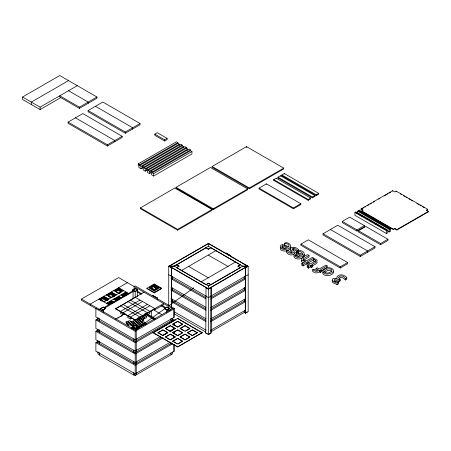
<?xml version="1.0" encoding="UTF-8"?>
<svg xmlns="http://www.w3.org/2000/svg" width="451" height="451" viewBox="0 0 451 451"><rect width="100%" height="100%" fill="white"/><g stroke="black" fill="none" stroke-linecap="round" stroke-linejoin="round"><path stroke-width="0.68" d="M177.897 142.589L139.641 164.677L139.641 165.483L177.897 143.401L177.897 142.589L176.493 141.777L138.237 163.865L138.237 165.483L138.936 165.889L138.936 167.513L141.045 168.73L142.866 167.676M141.045 168.73L141.045 166.295L179.301 144.207L179.301 145.425M182.108 145.019L143.852 167.107L143.852 167.919L182.108 145.831L182.108 145.019L180.704 144.207L142.448 166.295L142.448 167.919L143.153 168.324L143.153 169.942L145.256 171.16L147.077 170.106M145.256 171.16L145.256 168.73L183.512 146.643L183.512 147.855M186.319 147.449L148.063 169.537L148.063 170.348L186.319 148.261L186.319 147.449L184.916 146.643L146.66 168.73L146.66 170.348L147.364 170.754L147.364 172.378L149.467 173.59L151.288 172.541M149.467 173.59L149.467 171.16L187.723 149.072L187.723 150.29M190.531 149.884L189.127 149.072L150.871 171.16L150.871 172.778L151.575 173.184L151.575 174.808L153.678 176.025L191.934 153.938L191.934 151.502L190.531 150.696L152.275 172.778L152.275 171.972L190.531 149.884L190.531 150.696M153.678 176.025L153.678 173.59L191.934 151.502M245.305 313.101L245.305 267.708L248.174 266.287L248.174 311.68L245.305 313.101L247.272 311.962M245.513 313.219L245.513 267.826M290.794 248.191L290.816 247.024M317.301 262.369L315.999 263.807L312.363 265.904M293.776 255.807C293.967 260.949 305.806 259.364 304.126 254.336M301.364 260.396L301.431 261.557L302.931 262.555M290.596 249.86L290.444 250.931L291.977 252.509M280.449 247.436C278.876 250.767 284.874 251.63 287.078 250.711M323.299 271.699C321.867 273.069 323.452 274.885 324.945 275.268A4.313 2.492 0 0 0 327.691 275.708C329.963 275.476 333.526 274.473 333.622 271.733M332.725 280.618L332.24 281.418L332.776 282.647L337.139 284.604L338.588 283.769L338.504 282.1L335.138 281.187L334.208 280.285L334.264 279.806L335.657 279L337.624 279.135L339.028 279.812L340.161 279.158L340.161 280.781L339.028 281.435L336.632 280.561L334.264 281.43M303.179 260.165L303.179 259.088L303.715 258.553L309.003 255.441L309.003 257.059L303.715 260.171M290.433 248.766L288.054 250.356M294.052 253.975C291.78 255.937 288.02 254.759 286.453 252.453L286.453 250.829C288.392 248.569 289.722 254.398 292.321 251.878L291.977 250.886L290.444 249.313L290.596 248.236C292.998 246.201 296.972 247.385 298.534 249.927L298.534 251.545C296.42 254.003 295.63 248.05 292.744 250.017M282.743 245.682L281.649 246.821L282.512 248.005L284.643 248.535L286.797 248.022L282.743 245.682L282.743 247.306L281.971 247.892M296.397 253.563L295.298 254.702L296.16 255.88L298.291 256.416L300.445 255.903L296.397 253.563L296.397 255.187L295.619 255.773M164.773 308.749L135.187 330.07L172.395 308.591M168.759 305.874L193.789 287.834M324.94 272.173C326.761 270.634 329.912 269.433 331.818 271.485M60.834 97.613L40.1 109.582L22.55 99.451L22.55 97.021L59.752 75.542L96.959 97.021L96.959 98.233L79.41 108.37L59.752 97.021L59.752 95.804L79.41 107.152L96.959 97.021M68.529 80.605L31.322 102.084L31.322 104.519M22.55 97.021L40.1 107.152L77.301 85.673M68.09 122.097L82.832 113.584L122.136 136.281L122.136 137.499L107.4 146.006L68.09 123.309L68.09 122.097L107.4 144.788L122.136 136.281M88.097 110.546L102.834 102.033L140.041 123.512L140.041 124.73L125.299 133.242L88.097 111.763L88.097 110.546L125.299 132.025L140.041 123.512M154.823 134.127L157.275 132.712L167.107 138.384L167.107 139.601L164.649 141.016L154.823 135.345L154.823 134.127L164.649 139.804L167.107 138.384M140.43 207.888L174.825 188.028L212.032 209.506L212.032 210.318L177.632 230.173L140.43 208.695L140.43 207.888L177.632 229.367L212.032 209.506M176.053 187.317L210.448 167.462L247.655 188.941L247.655 189.753L213.255 209.608L176.053 188.129L176.053 187.317L213.255 208.796L247.655 188.941M212.117 166.498L246.511 146.643L283.718 168.122L283.718 168.928L249.318 188.789L212.117 167.31L212.117 166.498L249.318 187.977L283.718 168.122M259.054 188.123L266.423 183.867L300.817 203.728L300.817 204.54L293.449 208.796L259.054 188.935L259.054 188.123L293.449 207.984L300.817 203.728M273.791 179.616L276.249 178.196L310.643 198.057L310.643 198.863L308.191 200.283L273.791 180.423L273.791 179.616L308.191 199.472L310.643 198.057M278.002 177.181L280.46 175.766L314.854 195.621L314.854 196.433L312.402 197.854L278.002 177.993L278.002 177.181L312.402 197.042L314.854 195.621M281.864 174.954L284.322 173.534L318.716 193.394L318.716 194.206L316.258 195.621L281.864 175.766L281.864 174.954L316.258 194.809L318.716 193.394M96.931 307.982L95.883 308.591L95.883 317.098L135.187 339.795L174.498 317.098L174.498 308.591L135.187 331.282L81.439 300.287L81.439 299.069L118.641 277.59L133.97 286.441M127.419 282.659L90.217 304.137L90.217 305.35M98.989 299.475L103.905 296.64L108.815 299.475L106.633 300.738M106.357 295.219L111.273 292.383L116.189 295.219M113.731 290.963L118.641 288.127L123.557 290.963M103.905 297.418L100.336 299.475L103.905 301.533L107.468 299.475L103.905 297.418L103.905 298.229L100.336 300.287M118.641 288.905L115.078 290.963L118.641 293.02L122.21 290.963L118.641 288.905L118.641 289.717L115.676 291.431M108.302 295.687L111.273 293.973L114.244 295.687M103.386 298.737L103.933 298.421L105.01 299.041L104.463 299.357L103.386 298.737L103.403 299.205L103.933 298.827L105.01 299.447L104.463 299.763L104.463 299.357M108.071 296.036L108.685 295.681L109.565 296.595M110.743 294.943L111.307 294.17L112.378 294.791L112.378 295.191L111.307 294.571L111.307 294.17M118.128 290.23L118.675 289.914L119.752 290.534L119.205 290.85L118.128 290.23L118.139 290.698L118.675 290.32L119.752 290.94L119.205 291.256L119.205 290.85M108.95 296.544L109.565 296.189M112.378 294.791L111.831 295.101L110.76 294.48M107.124 300.287L106.098 299.695L105.568 300L106.599 300.591M112.942 295.743L113.466 295.439L114.492 296.031M120.31 291.487L120.834 291.183L120.31 291.893L120.31 291.487L121.336 292.079M105.568 300.405L106.098 299.695M112.942 296.149L113.466 295.439M103.905 301.905L123.557 290.557M112.913 297.113L114.548 296.166M119.188 293.488L120.829 292.541M168.736 305.417L168.736 266.287L208.452 243.36L248.174 266.287M134.139 289.773L134.139 286.503L135.187 285.895L174.498 308.591M106.357 303.326L126.015 291.977L126.015 293.973L123.044 295.687M106.357 303.732L111.273 300.896L114.002 302.469M113.731 299.475L118.641 296.64L120.829 297.897M121.099 295.219L126.015 292.383L128.744 293.962M120.428 298.444L118.641 297.418L115.078 299.475L116.86 300.507M98.453 309.533L99.389 308.997L100.094 309.403L101.498 308.591M133.784 289.136L135.187 288.324L136.591 289.136M132.735 289.914L135.187 288.493L137.645 289.914L135.187 291.566L132.735 289.914L135.187 291.335L137.645 289.914M100.838 308.377L103.296 310.034L100.838 308.377L103.296 306.962L105.754 308.377L101.498 311.021M179.019 266.079L176.561 267.736L179.019 266.315L176.561 264.664L174.103 266.315M108.302 304.2L111.273 302.486L112.462 303.168M115.078 300.287L118.641 298.229L119.831 298.912M132.735 290.151L134.697 289.018M168.736 266.287L171.6 267.708L171.6 307.531M174.661 265.943L206.039 247.825M100.838 308.614L103.296 307.199L105.754 308.614M111.307 302.677L110.76 303.399L111.307 302.677L112.378 303.298M118.128 298.737L118.675 298.421L118.083 299.165L118.128 298.737L119.205 299.357M122.813 296.036L123.427 295.681L124.307 296.189M126.049 294.17L125.485 294.943L126.049 294.17L127.12 294.791M104.215 307.424L133.18 290.703M104.316 308.18L133.282 291.453M208.452 249.031L210.91 247.616L208.452 249.268L206 247.616L208.452 249.268M103.296 309.798L105.754 308.377M146.896 288.228L154.27 283.972L161.638 288.228L161.638 288.634L154.27 292.891L146.896 288.634L146.896 288.228L154.27 292.485L161.638 288.228M152.568 285.359L154.27 284.378L154.27 283.972M149.354 287.417L154.27 284.581L159.18 287.417L159.18 288.228L154.27 291.064L149.354 288.228L149.354 287.417L154.27 290.258L159.18 287.417M154.27 285.359L150.702 287.417L154.27 289.474L157.833 287.417L154.27 285.359L154.27 286.171L151.299 287.885M160.026 336.801L135.187 351.143L95.883 328.446L95.883 319.939L98.155 318.626M154.845 308.828L135.187 320.176L115.535 308.828L143.965 292.175M171.6 276.221L168.736 274.8M181.246 270.651L216.057 250.553M153.752 286.684L154.298 286.368L155.375 286.988L155.375 287.394L154.298 286.774L153.752 287.09L153.752 286.684L154.828 287.304L155.375 286.988M115.535 308.828L135.187 297.48L135.187 291.335M155.933 287.941L156.463 287.637L155.933 288.347L155.933 287.941L156.959 288.533M140.103 300.078L120.451 311.427L120.451 313.315L122.903 314.736L124.69 313.704M152.5 295.45L157.608 298.128L157.608 299.526M226.002 253.017L230.873 255.83L225.945 253.022M142.561 301.499L122.903 312.847L122.903 314.736M115.467 319.167L125.186 313.552M117.897 318.169L119.109 317.465M120.327 316.765L122.148 315.711M170.393 342.162L135.187 362.491L95.883 339.795L95.883 331.288L98.155 329.974M157.608 298.128L152.534 295.433M147.471 304.335L127.819 315.683L127.819 317.572L130.277 318.992L132.064 317.961M149.929 305.755L130.277 317.098L130.277 318.992M174.498 344.598L174.498 351.143L135.187 373.84L95.883 351.143L95.883 342.63L98.155 341.322M115.535 308.591L135.187 319.939L163.617 303.523L163.617 304.741L154.845 309.803L153.65 309.115M200.853 282.027L235.715 261.901M138.316 317.961L140.103 318.992L142.561 317.572L142.561 315.683L122.903 304.335M145.684 313.704L147.471 314.736L149.929 313.315L149.929 311.427L130.277 300.078M164.671 308.354L167.129 306.934L169.587 308.591L167.129 310.006L164.671 308.591L168.883 311.021L170.286 310.209M237.936 266.056L240.394 264.636L237.936 266.056L240.394 267.708L237.936 266.287M132.774 326.817L135.232 325.402L137.69 326.817L135.232 328.475L132.774 326.817L135.232 328.238L137.69 326.817M208.993 283.623L210.955 284.756L208.497 283.098L206.045 284.756L208.007 283.623M164.671 308.591L167.129 307.17L169.091 308.304M132.774 327.054L135.232 325.639L137.69 327.054M167.129 309.769L169.587 308.354M208.452 288.984L208.452 285.911L242.852 266.056L247.762 266.056L208.452 288.984L169.148 266.056L174.058 266.056L208.497 285.94L210.955 284.519M208.452 334.377L210.91 332.956L211.119 287.687L211.119 333.075L208.452 334.614L205.791 333.075L206 287.569M210.871 284.756L230.782 273.255M231.989 272.562L240.439 267.685M284.446 243.422L285.849 242.61C291.842 243.004 292.428 248.71 286.075 249.313C282.625 250.762 277.038 246.269 282.478 244.391L287.783 247.452C293.392 242.48 276.519 242.367 288.882 246.742M170.991 308.997L170.286 309.403L168.883 308.591L166.774 309.803L166.774 312.611M247.762 266.056L208.452 288.747L169.148 266.056M205.791 287.687L208.452 289.221L211.119 287.687M206 296.076L208.452 297.733L210.91 296.076M354.92 212.472L355.625 212.066L387.212 230.303L387.212 230.709L387.911 230.303L387.911 232.733L386.507 233.545L354.92 215.307L354.92 212.472L386.507 230.709L387.212 230.303M358.432 210.448L390.019 228.68L390.019 229.085L358.432 210.848L358.432 210.448L359.131 210.042L390.718 228.279L390.718 231.115L389.314 231.927L387.494 230.873M362.643 210.245L361.065 209.332L361.065 208.926L392.652 190.688L394.755 191.906L396.158 191.094L427.745 209.332L427.745 209.738L426.342 210.549M357.728 213.081L357.728 211.254L358.432 210.848M361.065 209.332L363.495 207.928M364.707 207.229L365.924 206.524M367.745 205.476L368.957 204.771M370.175 204.072L371.387 203.367M373.214 202.319L374.426 201.614M378.677 199.162L379.894 198.457M384.145 196.005L387.792 193.902M389.004 193.197L390.831 192.149M210.73 296.183L245.491 276.113M300.93 244.098L308.298 239.842L347.608 262.538L347.608 263.756L340.24 268.007L300.93 245.316L300.93 244.098L340.24 266.795L347.608 262.538M248.174 274.8L245.305 276.221M342.286 221.39L349.655 217.134L364.397 225.641L364.397 226.859L357.029 231.115L342.286 222.602L342.286 221.39L357.029 229.897L364.397 225.641M135.187 341.418L172.395 319.939M210.893 297.711L245.66 277.636M427.745 209.332L426.342 210.143L428.45 211.356L428.45 211.761L396.863 229.999L394.755 228.781L393.351 229.593L361.764 211.356L361.764 210.95L363.168 210.143L361.065 208.926M323.04 233.765L337.782 225.252L374.984 246.731L374.984 247.949L360.248 256.461L323.04 234.977L323.04 233.765L360.248 255.243L374.984 246.731M95.883 319.939L135.187 342.63L174.498 319.939L172.107 318.558M210.73 299.019L245.491 278.949M153.086 332.635L177.655 318.451L202.223 332.635L177.655 347.056L153.086 332.635L177.655 346.819L202.223 332.635M153.086 332.872L168.071 324.224M169.266 323.53L175.862 319.725M286.453 250.829C288.003 253.236 292.519 254.573 294.345 251.844L293.855 250.655L292.434 249.262L292.4 248.664C295.225 245.981 296.454 252.38 298.534 249.927M298.094 251.303L299.498 250.491C305.49 250.886 306.077 256.591 299.723 257.194C296.273 258.643 290.686 254.144 296.127 252.272L301.431 255.334C304.966 253.507 300.298 251.06 298.167 251.342C296.944 254.302 302.029 252.475 302.739 254.995M158.002 332.635L162.918 329.799L167.828 332.635L162.918 335.707L158.002 332.635L162.918 335.471L167.828 332.635M169.739 331.135L165.37 328.379L170.286 325.543L175.202 328.379L170.833 331.135M172.744 324.122L177.655 321.287L182.57 324.122L177.655 321.524L172.744 324.122L177.655 326.964L182.57 324.122M158.002 332.872L162.918 330.036L167.828 332.872M165.37 328.616L170.286 325.78L175.202 328.616M162.467 335.392L167.344 332.579M169.785 331.169L174.498 328.446M210.73 307.531L245.491 287.462M165.37 328.379L170.286 331.214L175.202 328.379M172.744 324.359L177.655 327.2L182.024 324.675M135.187 352.767L161.413 337.624M210.893 309.053L245.66 288.984M95.883 331.288L135.187 353.979L163.076 337.878M210.73 310.367L245.491 290.297M165.37 337.128L170.286 334.056L175.202 336.891L170.286 339.964L166.464 337.76M180.389 334.135L177.655 335.707L172.744 332.635L177.655 329.799L182.57 332.635L181.477 333.503M183.935 330.825L180.112 328.379L185.028 325.543L189.939 328.616M165.917 336.812L170.286 334.292L175.202 337.128M172.744 332.872L177.655 330.036L182.57 332.872M180.112 328.616L185.028 325.78L189.397 328.3M358.472 230.732L365.846 226.481L387.956 239.244L387.956 240.462L380.588 244.713L358.472 231.949L358.472 230.732L380.588 243.501L387.956 239.244M307.216 263.553L303.066 265.943L301.781 265.199L301.781 263.581L305.637 261.354C297.395 260.836 302.728 256.433 307.712 254.697L309.003 255.441M165.37 336.891L170.286 339.727L175.202 336.891M172.744 332.635L177.655 335.471L182.57 332.635M180.112 328.379L185.028 331.214L189.939 328.379M185.575 331.135L189.397 328.931M301.781 263.581L303.066 264.325L313.727 258.169L313.727 259.787L308.399 262.865M308.213 265.442L307.03 264.76L307.03 263.136L308.095 262.521L310.468 263.891L314.984 261.259L315.396 260.402C313.541 257.871 312.278 261.45 314.809 261.546M313.456 259.426L314.612 258.756L316.258 259.455L317.301 260.751L315.999 262.183L311.754 264.63L312.628 265.137L312.628 266.755L311.556 267.375L310.688 266.868L308.49 268.142L307.199 267.398L307.199 265.774L309.397 264.506L307.03 263.136M210.73 318.88L245.491 298.81M177.113 343.904L172.744 341.148L177.655 338.306L182.57 341.148L178.201 343.904M189.397 337.444L185.028 339.964L180.112 336.891L185.028 334.056L189.939 337.128M187.486 332.635L192.397 329.799L197.312 332.635L192.397 335.707L187.486 332.635L192.397 335.471L197.312 332.635M172.744 341.384L177.655 338.543L182.57 341.384M180.112 337.128L185.028 334.292L189.397 336.812M187.486 332.872L192.397 330.036L197.312 332.872M135.187 364.109L171.78 342.985M210.893 320.402L245.66 300.332M95.883 342.63L135.187 365.327L172.226 343.944M210.73 321.715L245.491 301.646M307.199 265.774L308.49 266.518L310.688 265.25L311.556 265.752L312.628 265.137M172.744 341.148L177.655 343.983L182.57 341.148M180.112 336.891L185.028 339.727L189.939 336.891M321.151 270.989L327.138 267.533L327.138 265.91L320.554 269.709L321.422 270.217L321.422 271.835L320.357 272.455L319.483 271.947L317.154 272.861A2.943 1.703 0 0 1 315.114 272.77L312.639 271.406L312.639 269.788C314.324 268.08 316.264 271.891 318.237 269.608L316.106 268.379L316.106 269.997M316.106 268.379L317.177 267.759L319.263 268.965L325.847 265.165L327.138 265.91M205.791 333.075L207.471 333.808M210.73 330.228L245.491 310.158M99.389 352.688L99.389 355.196L133.784 375.052L134.488 374.651M133.784 374.651L135.187 375.457L172.395 353.979L172.395 351.876M211.068 331.654L245.66 311.68M390.019 228.68L390.718 228.279M357.728 211.254L389.314 229.491L390.019 229.085M321.422 270.217L320.357 270.831L319.483 270.329L317.154 271.243A2.943 1.703 0 0 1 315.114 271.152L312.639 269.788M361.764 210.95L393.351 229.187L394.755 228.381L396.863 229.593L428.45 211.356M339.27 278.143C342.89 275.149 344.609 281.604 346.791 279.361L346.791 277.737C344.852 274.552 338.611 273.469 336.807 277.162C339.096 279.823 331.756 276.598 332.274 280.24L333.847 281.807L335.499 282.535L337.139 282.986L338.504 282.1M340.161 279.158L338.408 277.726L338.521 277.145L340.336 276.074L341.993 275.967L343.527 276.497L345.342 278.571L346.791 277.737M133.282 323.981L133.282 325.194L131.348 325.842L130.232 324.72L128.298 325.368L126.06 323.136L126.06 321.918L129.933 320.627L135.142 325.842M142.183 316.546L145.408 315.469M136.85 321.027L136.85 319.81L140.075 318.739M143.3 318.88L146.524 317.803L146.524 316.585L140.718 318.519L142.95 320.757L142.95 321.969L141.665 322.403M126.06 321.918L128.298 324.151L143.768 318.992L143.768 320.21L142.482 320.638M127.994 321.275L131.348 324.624L142.95 320.757M132.464 326.958L132.464 325.74L144.072 321.873L146.304 324.106M131.647 328.717L131.647 327.499L133.581 326.857L132.464 325.74M136.157 326L145.188 322.989M145.656 324.32L136.63 327.33L137.747 328.446M135.813 329.089L139.68 327.804L132.983 321.101M400.415 193.953L401.627 194.657M403.448 195.706L404.665 196.41M405.877 197.11L407.095 197.814M408.916 198.863L410.134 199.567M411.346 200.267L412.564 200.966M416.814 203.424L418.635 204.478M419.853 205.177L421.065 205.876M422.283 206.581L424.103 207.629M387.911 230.303L356.324 212.066L355.625 212.472L355.625 212.066M356.228 212.821L357.446 213.526M358.658 214.225L362.305 216.328M366.556 218.786L367.774 219.485M369.594 220.539L370.807 221.238M372.024 221.943L373.236 222.642M375.063 223.696L376.275 224.395M377.493 225.1L378.705 225.799M380.531 226.853L381.743 227.552M382.961 228.251L384.173 228.956M385.994 230.004L387.212 230.709M281.864 175.428L282.275 176.003M278.002 177.655L278.414 178.23M276.66 178.906L276.249 178.196M273.791 180.09L274.202 180.659M330.414 229.508L367.616 250.987L367.616 252.205M177.897 143.401L179.301 144.207M182.108 145.831L183.512 146.643M186.319 148.261L187.723 149.072M68.529 90.736L88.182 102.084L88.182 103.302M95.465 106.289L132.667 127.768L132.667 128.986M75.458 117.841L114.768 140.537L114.768 141.749M313.727 258.169L312.442 257.425L306.725 260.723L303.816 260.109L303.179 259.088M138.237 163.865L139.641 164.677M142.448 166.295L143.852 167.107M146.66 168.73L148.063 169.537M150.871 171.16L152.275 171.972M282.743 247.306L285.06 248.642M296.397 255.187L298.709 256.523M339.58 280.443L340.161 280.781M139.641 165.483L141.045 166.295M143.852 167.919L145.256 168.73M148.063 170.348L149.467 171.16M152.275 172.778L153.678 173.59M226.599 254.071L208.452 243.596L169.148 266.287L174.058 266.287L208.452 246.195L242.852 266.287L247.762 266.287L230.224 256.162M227.806 254.77L229.018 255.469M210.871 247.825L240.439 264.895M177.051 265.182L179.019 266.315M176.471 267.685L192.763 277.089M193.975 277.788L198.198 280.223M199.404 280.922L200.61 281.621M201.817 282.315L206.039 284.756M170.963 275.849L206.034 296.098M171.408 277.726L205.881 297.632M170.963 278.684L206.034 298.934M170.963 287.197L206.034 307.447M171.408 289.074L205.881 308.98M170.963 290.032L206.034 310.282M159.372 287.326L161.638 288.634M154.27 286.171L157.236 287.885M170.963 298.545L206.034 318.795M152.556 288.386L151.683 287.879L151.683 288.285M171.408 300.422L205.881 320.323M170.963 301.381L206.034 321.631M134.139 286.503L173.443 309.2L173.443 317.707M135.678 289.018L137.645 290.151M174.588 311.985L206.034 330.143M136.591 290.76L142.026 293.894M161.937 305.389L166.16 307.83M137.098 291.859L141.321 294.3M161.232 305.795L165.461 308.236M174.464 313.941L205.842 332.06M188.445 324.917L177.655 318.451M189.64 325.605L202.223 332.872M118.641 287.721L128.766 293.567M135.187 297.243L154.845 308.591L154.845 309.803M127.796 294.193L126.015 293.161L122.452 295.219L124.234 296.251M172.248 319.855L173.443 320.543M118.641 289.717L121.612 291.431M126.015 293.973L127.205 294.661M153.391 309.775L161.836 314.657M125.502 294.48L126.573 295.101M116.933 291.932L116.054 291.425L116.054 291.831M113.731 290.557L118.641 293.398M121.099 294.813L123.828 296.392M122.193 295.85L123.286 296.482M127.819 301.499L147.471 312.847L147.471 314.736M116.189 294.813L111.273 291.977L111.273 293.973M118.641 296.234L121.375 297.807M147.454 314.048L155.516 318.705M145.194 313.552L154.913 319.167M144.489 313.958L154.208 319.573M116.933 300.439L116.054 299.938L116.054 300.338M106.357 294.813L111.273 297.654M113.731 299.069L116.459 300.648M109.091 296.797L110.179 297.429M103.905 296.234L108.815 299.069M114.002 302.063L111.273 300.49L111.273 302.486M120.451 305.755L140.103 317.098L140.103 318.992M113.054 302.7L111.273 301.674L107.71 303.732L109.492 304.758M103.905 298.229L106.876 299.943M110.76 302.993L111.831 303.613M102.191 300.439L101.317 299.938L101.317 300.338M108.685 304.188L109.565 304.696M98.989 299.069L109.114 304.915M100.629 300.422L101.717 301.054M137.296 329.258L135.187 328.04L133.084 329.258L134.02 329.799M81.439 299.069L136.241 330.679L136.241 339.186M96.931 319.331L136.241 342.021L136.241 350.534M96.931 330.679L136.241 353.37L136.241 361.882M96.931 342.027L136.241 364.718L136.241 373.231M99.389 354.79L97.985 353.979L97.985 351.876M144.658 314.725L146.524 316.585M142.725 315.373L144.591 317.233L144.591 318.445M141.907 317.132L143.768 318.992M137.668 318.051L144.371 324.748M136.85 319.81L142.437 325.397M141.242 326.783L134.917 320.458L127.176 323.034L127.176 324.252M133.953 327.229L134.697 327.973L132.763 328.621L131.647 327.499M294.289 252.904L294.345 253.468M396.863 229.593L396.863 229.999M396.158 191.094L396.158 191.5M394.755 228.381L394.755 228.781M393.351 229.187L393.351 229.593M392.652 190.688L392.652 191.094M389.314 229.491L389.314 231.927M386.507 230.709L386.507 233.545M380.588 243.501L380.588 244.713M360.248 255.243L360.248 256.461M357.029 229.897L357.029 231.115M345.342 278.571L345.342 280.195M340.24 266.795L340.24 268.007M339.028 279.812L339.028 281.435M337.139 282.986L337.139 284.604M320.357 270.831L320.357 272.455M319.483 270.329L319.483 271.947M316.258 194.809L316.258 195.621M315.396 260.402L315.396 261.484M312.402 197.042L312.402 197.854M311.556 265.752L311.556 267.375M310.688 265.25L310.688 266.868M308.49 266.518L308.49 268.142M308.191 199.472L308.191 200.283M303.066 264.325L303.066 265.943M298.167 251.342L298.167 252.966M297.085 250.762L297.085 252.38M297.017 250.722L297.017 252.34M293.449 207.984L293.449 208.796M293.381 248.146L293.381 249.769M284.519 243.467L284.519 245.085M284.322 173.534L284.322 174.007M280.46 175.766L280.46 176.24M266.423 183.867L266.423 184.341M249.318 187.977L249.318 188.789M246.511 146.643L246.511 147.449M244.256 276.029L244.256 278.836M244.256 287.248L244.256 290.055M244.256 299.109L244.256 301.274M244.256 310.378L244.256 312.492M228.11 266.524L208.452 255.181M213.255 208.796L213.255 209.608M208.452 243.36L208.452 246.432M208.452 277.872L188.8 266.524M208.452 289.221L208.452 334.614M177.632 229.367L177.632 230.173M174.498 323.209L174.498 325.177M174.498 331.288L174.498 333.903M174.498 336.525L174.498 337.833M173.443 323.818L173.443 325.126M173.443 327.093L173.443 329.055M173.443 331.891L173.443 333.204M173.443 335.82L173.443 337.782M173.443 344.547L173.443 351.752M172.654 276.728L172.654 279.09M172.654 287.952L172.654 290.359M172.654 299.171L172.654 301.629M172.395 318.22L172.395 320.323M171.397 267.826L171.397 307.65M171.25 275.922L171.25 278.025M171.25 287.839L171.25 289.243M171.25 299.058L171.25 300.462M170.991 318.327L170.991 321.135M170.991 330.143L170.991 331.553M170.991 342.816L170.991 344.226M170.991 352.676L170.991 354.79M164.649 139.804L164.649 141.016M154.828 287.304L154.828 287.71M154.298 286.368L154.298 286.774M154.27 290.258L154.27 291.064M154.27 292.485L154.27 292.891M151.333 310.401L151.333 316.292M137.296 290.354L137.296 296.662M136.591 338.188L136.591 340.99M136.591 349.407L136.591 352.208M136.591 361.268L136.591 363.427M136.591 372.537L136.591 374.651M135.187 331.282L135.187 341.802M135.187 342.63L135.187 353.02M135.187 353.979L135.187 364.239M135.187 365.327L135.187 375.457M133.784 338.887L133.784 341.249M133.784 350.106L133.784 352.519M133.784 361.324L133.784 363.788M133.784 372.543L133.784 375.052M133.084 290.354L133.084 298.765M131.348 324.624L131.348 325.842M130.232 323.508L130.232 324.72M128.298 324.151L128.298 325.368M125.299 132.025L125.299 133.242M118.675 289.914L118.675 290.32M118.641 297.418L118.641 298.229M107.4 144.788L107.4 146.006M103.933 298.421L103.933 298.827M103.6 309.803L103.6 312.611M99.389 318.327L99.389 321.135M99.389 329.844L99.389 332.353M99.389 341.114L99.389 343.927M97.985 317.521L97.985 320.323M97.985 329.439L97.985 331.541M97.985 340.657L97.985 342.76M79.41 107.152L79.41 108.37M40.1 107.152L40.1 109.582M324.432 271.316L324.551 272.009C326.648 274.185 330.459 272.787 331.919 270.566L331.818 269.861C329.72 267.674 325.904 269.106 324.432 271.316M322.899 270.651L323.012 272.308L324.945 273.65A4.313 2.492 0 0 0 327.691 274.084C341.08 271.75 327.922 263.39 322.899 270.651M111.273 293.161L107.71 295.219L111.273 297.277L114.836 295.219L111.273 293.161"/></g></svg>
